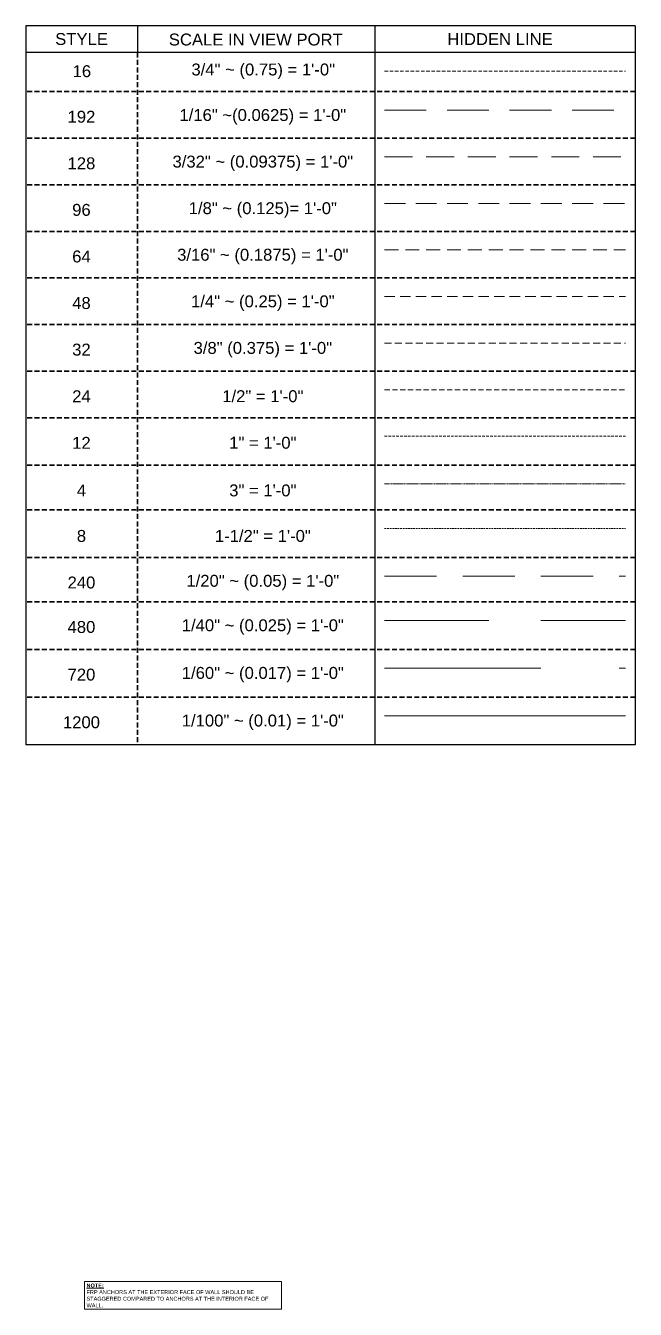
# Model space of a CAD drawing. Header units: inches. Extents: x 1159 to 5415, y 158 to 1829.
# Drawn here: x 2537 to 2690.5, y 1123.6 to 1447 of the extents above; entities that cross this region are included whole.
import ezdxf

# ---------------------------------------------------------------- set-up
doc = ezdxf.new("R2010")
doc.units = ezdxf.units.IN
doc.header["$MEASUREMENT"] = 0
doc.linetypes.add('HIDDEN', pattern=[0.375, 0.25, -0.125])
doc.linetypes.add('HIDDEN2', pattern=[0.1875, 0.125, -0.0625])
for name, color, linetype, lineweight in [('STN-ANNO-TEXT', 3, 'Continuous', 20), ('STN-BORDER-L', 7, 'Continuous', 35), ('STN-HDN-L', 4, 'HIDDEN2', 9)]:
    doc.layers.add(name, color=color, linetype=linetype, lineweight=lineweight)
doc.styles.add('16', font='swiss.ttf', dxfattribs={"height": 1})
doc.styles.add('32', font='swiss.ttf', dxfattribs={"height": 2})

msp = doc.modelspace()

# ---------------------------------------------------------------- linework, layer by layer
for p, q in [((2690.474, 1446.964), (2536.999, 1446.964)), ((2536.999, 1446.964), (2536.999, 1265.799)), ((2565.122, 1446.964), (2565.122, 1440.195)), ((2624.876, 1446.964), (2624.876, 1265.799)), ((2690.474, 1440.195), (2536.999, 1440.195)), ((2690.474, 1265.799), (2536.999, 1265.799))]:
    msp.add_line(p, q)
msp.add_lwpolyline([(2690.474, 1446.964), (2690.474, 1265.799)])
at = {"layer": 'STN-BORDER-L', "linetype": 'HIDDEN', "ltscale": 5}
for p, q in [((2565.122, 1440.195), (2565.122, 1265.799)), ((2690.474, 1430.342), (2536.999, 1430.342)), ((2690.474, 1418.608), (2536.999, 1418.608)), ((2690.474, 1406.874), (2536.999, 1406.874)), ((2690.474, 1395.14), (2536.999, 1395.14)), ((2690.474, 1383.406), (2536.999, 1383.406)), ((2690.474, 1371.672), (2536.999, 1371.672)), ((2690.474, 1359.938), (2536.999, 1359.938)), ((2690.474, 1348.204), (2536.999, 1348.204)), ((2690.474, 1336.204), (2536.999, 1336.204)), ((2690.474, 1325.001), (2536.999, 1325.001)), ((2690.474, 1313.001), (2536.999, 1313.001)), ((2690.474, 1301.799), (2536.999, 1301.799)), ((2690.474, 1289.799), (2536.999, 1289.799)), ((2690.474, 1277.799), (2536.999, 1277.799))]:
    msp.add_line(p, q, dxfattribs=at)
at = {"layer": 'STN-HDN-L', "ltscale": 7}
msp.add_lwpolyline([(2627.339, 1435.513), (2688.012, 1435.513)], dxfattribs=at)
at = {"layer": 'STN-HDN-L', "ltscale": 84}
msp.add_lwpolyline([(2627.339, 1425.66), (2688.012, 1425.66)], dxfattribs=at)
at = {"layer": 'STN-HDN-L', "ltscale": 56}
msp.add_lwpolyline([(2627.339, 1413.926), (2688.012, 1413.926)], dxfattribs=at)
at = {"layer": 'STN-HDN-L', "ltscale": 42}
msp.add_lwpolyline([(2627.339, 1402.192), (2688.012, 1402.192)], dxfattribs=at)
at = {"layer": 'STN-HDN-L', "ltscale": 28}
msp.add_lwpolyline([(2627.339, 1390.458), (2688.012, 1390.458)], dxfattribs=at)
at = {"layer": 'STN-HDN-L', "ltscale": 21}
msp.add_lwpolyline([(2627.339, 1378.724), (2688.012, 1378.724)], dxfattribs=at)
at = {"layer": 'STN-HDN-L', "ltscale": 14}
msp.add_lwpolyline([(2627.339, 1366.99), (2688.012, 1366.99)], dxfattribs=at)
at = {"layer": 'STN-HDN-L', "ltscale": 10.5}
msp.add_lwpolyline([(2627.339, 1355.256), (2688.012, 1355.256)], dxfattribs=at)
at = {"layer": 'STN-HDN-L', "ltscale": 5.25}
msp.add_lwpolyline([(2627.339, 1343.522), (2688.012, 1343.522)], dxfattribs=at)
at = {"layer": 'STN-HDN-L', "ltscale": 1.75}
msp.add_lwpolyline([(2627.339, 1331.522), (2688.012, 1331.522)], dxfattribs=at)
at = {"layer": 'STN-HDN-L', "ltscale": 3.5}
msp.add_lwpolyline([(2627.339, 1320.319), (2688.012, 1320.319)], dxfattribs=at)
at = {"layer": 'STN-HDN-L', "ltscale": 105}
msp.add_lwpolyline([(2627.339, 1308.319), (2688.012, 1308.319)], dxfattribs=at)
at = {"layer": 'STN-HDN-L', "ltscale": 210}
msp.add_lwpolyline([(2627.339, 1297.117), (2688.012, 1297.117)], dxfattribs=at)
at = {"layer": 'STN-HDN-L', "ltscale": 315}
msp.add_lwpolyline([(2627.339, 1285.117), (2688.012, 1285.117)], dxfattribs=at)
at = {"layer": 'STN-HDN-L', "ltscale": 525}
msp.add_lwpolyline([(2627.339, 1273.117), (2688.012, 1273.117)], dxfattribs=at)

# ---------------------------------------------------------------- texts
at = {"layer": 'STN-ANNO-TEXT', "char_height": 3, "attachment_point": 5, "style": '32'}
for s, insert in [('STYLE', (2551.06, 1443.579)), ('SCALE IN VIEW P{\\fArial|b0|i0|c0|p34;ORT}', (2594.925, 1443.451)), ('HIDDEN LINE', (2656.411, 1443.579)), ('16', (2551.143, 1435.477)), ('3/4" ~ (0.75) = 1\'-0"', (2596.806, 1435.477)), ('1/16" ~(0.0625) = 1\'-0"', (2596.7, 1424.004)), ('192', (2551.037, 1424.004)), ('128', (2551.037, 1412.27)), ('3/32" ~ (0.09375) = 1\'-0"', (2596.7, 1412.27)), ('96', (2551.037, 1400.536)), ('1/8" ~ (0.125)= 1\'-0"', (2596.7, 1400.536)), ('3/16" ~ (0.1875) = 1\'-0"', (2596.7, 1388.802)), ('64', (2551.037, 1388.802)), ('48', (2551.037, 1377.068)), ('1/4" ~ (0.25) = 1\'-0"', (2596.7, 1377.068)), ('32', (2551.037, 1365.334)), ('3/8" (0.375) = 1\'-0"', (2596.7, 1365.334)), ('24', (2551.037, 1353.6)), ('1/2" = 1\'-0"', (2596.7, 1353.6)), ('12', (2551.037, 1341.866)), ('1" = 1\'-0"', (2596.7, 1341.866)), ('4', (2551.037, 1329.866)), ('3" = 1\'-0"', (2596.7, 1329.866)), ('8', (2551.037, 1318.398)), ('1-1/2" = 1\'-0"', (2596.7, 1318.398)), ('240', (2551.037, 1306.664)), ('1/20" ~ (0.05) = 1\'-0"', (2596.7, 1306.664)), ('480', (2551.037, 1295.462)), ('1/40" ~ (0.025) = 1\'-0"', (2596.7, 1295.462)), ('720', (2551.037, 1283.462)), ('1/60" ~ (0.017) = 1\'-0"', (2596.7, 1283.462)), ('1200', (2551.037, 1271.462)), ('1/100" ~ (0.01) = 1\'-0"', (2596.7, 1271.462))]:
    msp.add_mtext(s, dxfattribs=dict(at, insert=insert))
at = {"layer": 'STN-ANNO-TEXT', "insert": (2552.312, 1130.084), "char_height": 1, "width": 48.58026, "attachment_point": 1, "style": '16', "bg_fill": 16, "box_fill_scale": 1.5, "bg_fill_color": 256, "bg_fill_transparency": 0}
msp.add_mtext('\\pxql;{\\fSwis721 BT|b1|i0|c0|p34;\\LNOTE:\\P}FRP ANCHORS AT THE EXTERIOR FACE OF WALL SHOULD BE STAGGERED COMPARED TO ANCHORS AT THE INTERIOR FACE OF WALL.', dxfattribs=at)

doc.saveas('drawing.dxf')
